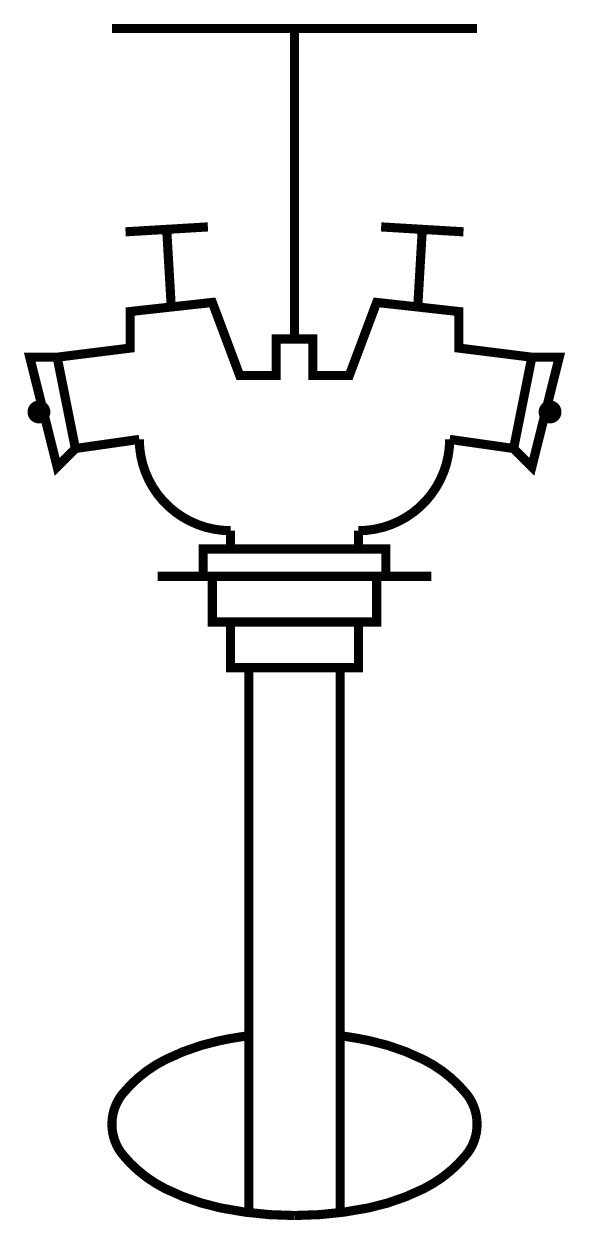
# Model space of a CAD drawing. Extents: x 17 to 23, y 43 to 56.
import ezdxf

# ---------------------------------------------------------------- set-up
doc = ezdxf.new("R2010")
doc.units = 0
doc.layers.add('VEILIG', color=7, linetype='CONTINUOUS')

msp = doc.modelspace()

# ---------------------------------------------------------------- linework, layer by layer
at = {"layer": 'VEILIG', "color": 0, "const_width": 0.1}
for points in [[(22, 56), (18, 56)], [(20, 52.6), (20, 56)], [(18.149, 53.773), (19.051, 53.827)], [(18.65, 52.95), (18.6, 53.8)], [(21.851, 53.773), (20.949, 53.827)], [(21.35, 52.95), (21.4, 53.8)], [(17.6, 51.4), (17.4, 52.4)], [(22.4, 51.4), (22.6, 52.4)], [(19, 50), (19, 50.3), (21, 50.3), (21, 50)], [(18.5, 50), (21.5, 50)], [(19.1, 50), (19.1, 49.5), (20.9, 49.5), (20.9, 50)], [(19.3, 49.5), (19.3, 49), (20.7, 49), (20.7, 49.5)], [(19.5, 43), (19.5, 49)], [(20.5, 43), (20.5, 49)]]:
    msp.add_lwpolyline(points, dxfattribs=at)
at = {"layer": 'VEILIG', "color": 0}
for points, const_width in [([(19.3, 50.3), (19.3, 50.5, -0.414214), (18.3, 51.5), (17.6, 51.4), (17.4, 51.2), (17.1, 52.4), (17.4, 52.4), (18.2, 52.5), (18.2, 52.9), (19.1, 53), (19.4, 52.2), (19.8, 52.2), (19.8, 52.6), (20, 52.6), (20.2, 52.6), (20.2, 52.2), (20.6, 52.2), (20.9, 53), (21.8, 52.9), (21.8, 52.5), (22.6, 52.4), (22.9, 52.4), (22.6, 51.2), (22.4, 51.4), (21.7, 51.5, -0.414214), (20.7, 50.5), (20.7, 50.3)], 0.1), ([(17.138, 51.8, 1), (17.263, 51.8, 1)], 0.125), ([(22.862, 51.8, -1), (22.737, 51.8, -1)], 0.125)]:
    msp.add_lwpolyline(points, format="xyb", close=True, dxfattribs=dict(at, const_width=const_width))
at = {"layer": 'VEILIG', "color": 0, "const_width": 0.1}
msp.add_lwpolyline([(19.5, 44.969, 0.019634), (19.191, 44.917, 0.064948), (18.586, 44.707, 0.104203), (18.122, 44.339, 0.174705), (18, 44, 0.174705), (18.122, 43.661, 0.104203), (18.586, 43.293, 0.064948), (19.191, 43.083, 0.051099), (20, 43, 0.051099), (20.809, 43.083, 0.064948), (21.414, 43.293, 0.104203), (21.878, 43.661, 0.174705), (22, 44, 0.174705), (21.878, 44.339, 0.104203), (21.414, 44.707, 0.064948), (20.809, 44.917, 0.019634), (20.5, 44.969, 0.051099)], format="xyb", dxfattribs=at)

doc.saveas('drawing.dxf')
